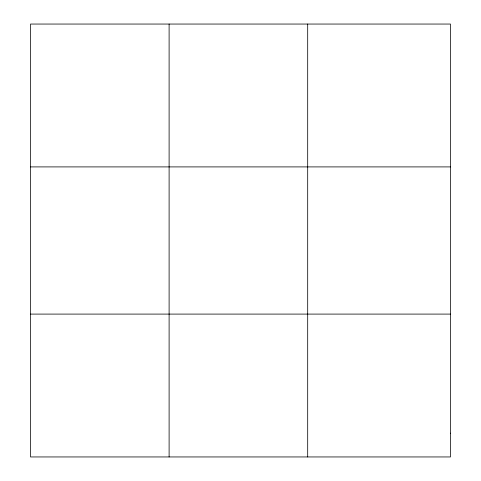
<?xml version="1.0" encoding="UTF-8"?>
<svg xmlns="http://www.w3.org/2000/svg" width="481" height="481" viewBox="0 0 481 481"><rect width="100%" height="100%" fill="white"/><g stroke="black" fill="none" stroke-linecap="round" stroke-linejoin="round"><path stroke-width="0.72" d="M169.108 456.95L169.108 24.05M307.69 456.95L307.69 24.05M30.525 166.907L450.475 166.907M30.525 314.093L450.475 314.093M450.475 433.14L450.475 456.95L30.525 456.95L30.525 24.05L450.475 24.05L450.475 433.14"/></g></svg>
